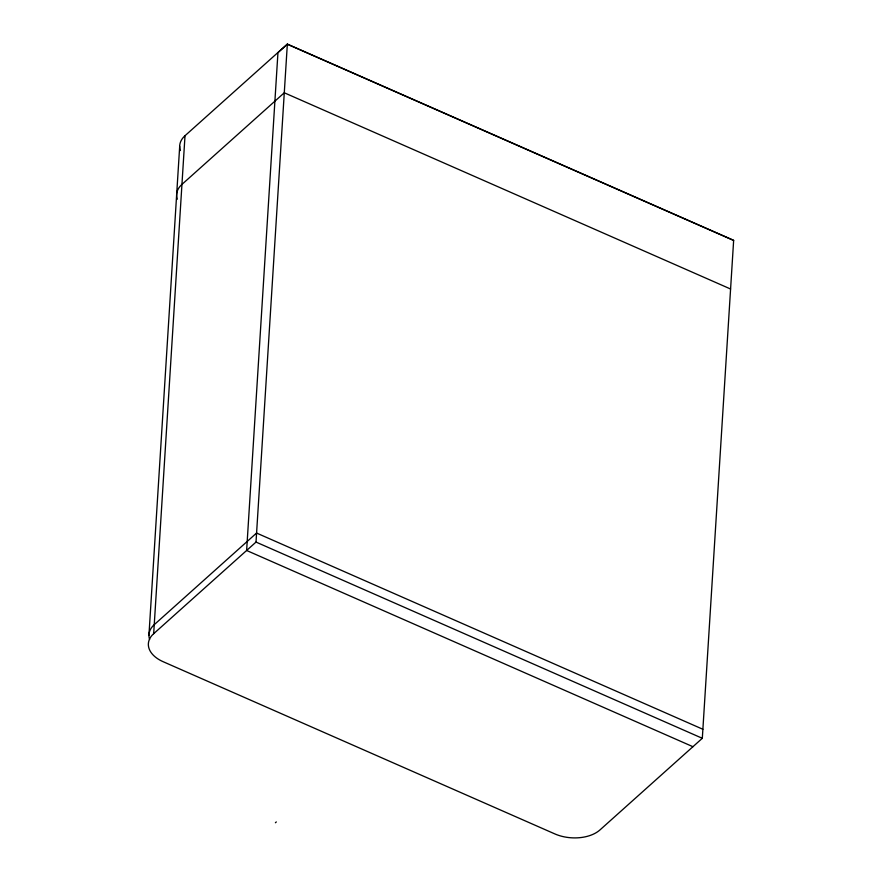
<?xml version="1.0" encoding="UTF-8"?>
<svg xmlns="http://www.w3.org/2000/svg" width="882" height="882" viewBox="0 0 882 882"><rect width="100%" height="100%" fill="white"/><g stroke="black" fill="none" stroke-linecap="round" stroke-linejoin="round"><path stroke-width="1.32" d="M148.926 635.371L179.685 146.423M153.677 633.695L185.011 135.718L287.345 44.1L733.648 240.323L702.315 738.3L599.981 829.918A32.656 19.922 3.6 0 1 554.833 833.909L163.115 661.687A32.656 19.922 3.6 0 1 153.677 633.695L256.012 542.077L287.345 44.1M275.416 822.741L276.309 821.936M733.637 240.455L287.334 44.232L277.951 52.633L246.629 550.478L692.932 746.701M730.583 289.009L284.28 92.775L181.946 184.393A32.656 19.922 3.6 0 0 177.315 199.222M702.877 729.271L256.574 533.048L154.251 624.665A32.656 19.922 3.6 0 0 149.62 639.483M256.012 542.077L702.315 738.3M180.38 150.535A32.656 19.922 3.6 0 1 185.011 135.718"/></g></svg>
